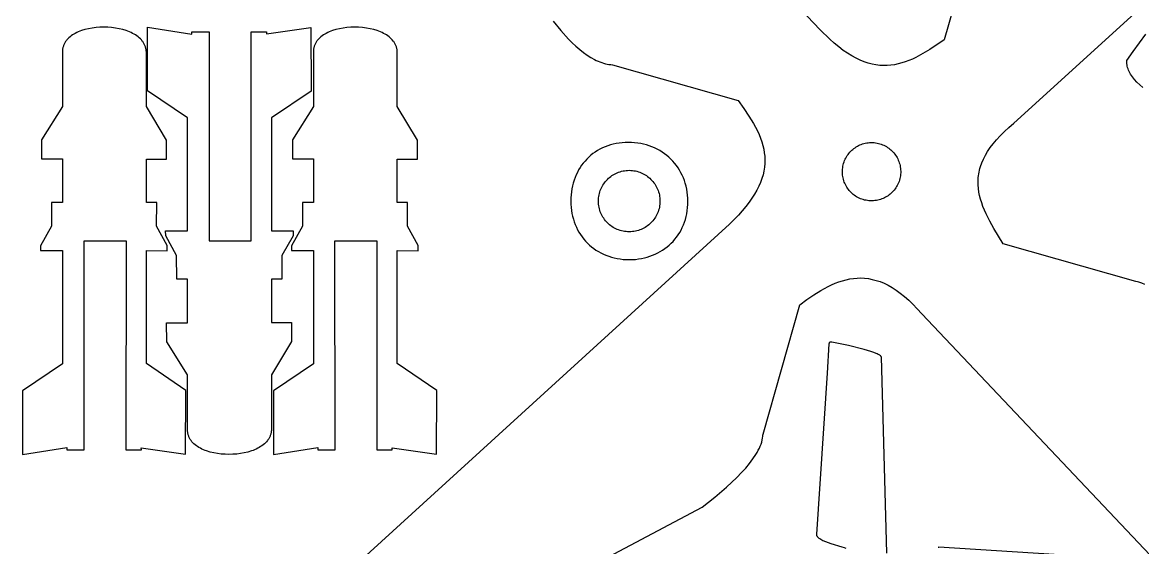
# Model space of a CAD drawing. Header units: inches. Extents: x 0.3 to 15.2, y 0.4 to 15.2.
# Drawn here: x 0.43 to 6.63, y 8.27 to 11.18 of the extents above; entities that cross this region are included whole.
import ezdxf

# ---------------------------------------------------------------- set-up
doc = ezdxf.new("R2010")
doc.units = ezdxf.units.IN
doc.header["$MEASUREMENT"] = 0
doc.layers.get('0').update_dxf_attribs({"color": 231})

msp = doc.modelspace()

# ---------------------------------------------------------------- linework, layer by layer
at = {"color": 156}
for points in [[(5.7179, 11.731), (5.5308, 11.0831), (5.4525, 11.0298), (5.4137, 11.0063), (5.3749, 10.9856), (5.3554, 10.9764), (5.3359, 10.9681), (5.3163, 10.9608), (5.2966, 10.9545), (5.2767, 10.9493), (5.2567, 10.9451), (5.2365, 10.9422), (5.2162, 10.9406), (5.1956, 10.9403), (5.1747, 10.9414), (5.1536, 10.944), (5.1322, 10.948), (5.1105, 10.9537), (5.0885, 10.961), (5.0661, 10.97), (5.0433, 10.9808), (5.0201, 10.9935), (4.9966, 11.008), (4.9725, 11.0245), (4.948, 11.0431), (4.923, 11.0637), (4.8975, 11.0865), (4.8449, 11.1389), (1.085, 15.0935)], [(6.6423, 9.7284), (6.6259, 9.7348), (6.6096, 9.7399), (6.6015, 9.7419), (6.5934, 9.7436), (5.859, 9.952), (5.8069, 10.0375), (5.7839, 10.079), (5.7635, 10.1198), (5.7545, 10.14), (5.7464, 10.1601), (5.7392, 10.1801), (5.733, 10.2001), (5.7278, 10.22), (5.7238, 10.2399), (5.7209, 10.2599), (5.7193, 10.2798), (5.7191, 10.2999), (5.7195, 10.3099), (5.7202, 10.3199), (5.7213, 10.33), (5.7227, 10.3401), (5.7246, 10.3503), (5.7268, 10.3604), (5.7294, 10.3706), (5.7324, 10.3809), (5.7397, 10.4015), (5.7487, 10.4222), (5.7595, 10.4432), (5.7721, 10.4644), (5.7865, 10.4859), (5.803, 10.5076), (5.8215, 10.5296), (5.842, 10.5519), (5.8648, 10.5745), (5.8897, 10.5975), (5.917, 10.6209), (8.0063, 12.5223)], [(3.3654, 11.1858), (3.408, 11.1337), (3.4502, 11.0873), (3.4712, 11.0663), (3.492, 11.0468), (3.5128, 11.0289), (3.5335, 11.0126), (3.554, 10.9979), (3.5745, 10.985), (3.5948, 10.9737), (3.6049, 10.9688), (3.615, 10.9643), (3.6251, 10.9602), (3.6351, 10.9566), (3.6451, 10.9534), (3.6551, 10.9507), (3.665, 10.9485), (3.675, 10.9468), (3.6849, 10.9455), (3.6947, 10.9447), (4.3897, 10.7465), (4.4216, 10.7029), (4.4502, 10.6604), (4.4755, 10.6189), (4.4867, 10.5984), (4.4969, 10.5781), (4.5061, 10.5578), (4.5142, 10.5377), (4.5213, 10.5177), (4.5271, 10.4976), (4.5318, 10.4776), (4.5353, 10.4576), (4.5375, 10.4375), (4.5384, 10.4174), (4.538, 10.3971), (4.5362, 10.3768), (4.5329, 10.3562), (4.5282, 10.3355), (4.522, 10.3146), (4.5142, 10.2934), (4.5049, 10.272), (4.4939, 10.2502), (4.4813, 10.2282), (4.467, 10.2058), (4.4509, 10.183), (4.4331, 10.1598), (4.4134, 10.1361), (4.3918, 10.112), (4.343, 10.0623), (2.2267, 8.1319)], [(6.6311, 10.8183), (6.6143, 10.833), (6.599, 10.8478), (6.5855, 10.8626), (6.5794, 10.8701), (6.5737, 10.8775), (6.5685, 10.885), (6.5638, 10.8924), (6.5596, 10.8999), (6.5558, 10.9074), (6.5525, 10.9149), (6.5497, 10.9224), (6.5474, 10.9299), (6.5457, 10.9374), (6.5444, 10.9449), (6.544, 10.9487), (6.5437, 10.9525), (6.5436, 10.9562), (6.5435, 10.96), (6.5437, 10.9638), (6.5439, 10.9675), (6.5775, 11.018), (6.6126, 11.0668), (6.6492, 11.1139)], [(2.7246, 7.7166), (4.191, 8.4939), (4.191, 8.4939), (4.2621, 8.5504), (4.3266, 8.6056), (4.3837, 8.6593), (4.4092, 8.6855), (4.4325, 8.7112), (4.4536, 8.7365), (4.4723, 8.7613), (4.4884, 8.7856), (4.4956, 8.7976), (4.502, 8.8094), (4.5078, 8.8211), (4.5129, 8.8326), (4.5173, 8.844), (4.521, 8.8553), (4.5239, 8.8664), (4.5261, 8.8773), (4.5276, 8.8881), (4.528, 8.8935), (4.5283, 8.8988), (4.7328, 9.6158), (4.7713, 9.6444), (4.81, 9.671), (4.8489, 9.6953), (4.8882, 9.7167), (4.9079, 9.7261), (4.9277, 9.7347), (4.9476, 9.7422), (4.9677, 9.7488), (4.9879, 9.7542), (5.0082, 9.7584), (5.0286, 9.7615), (5.0492, 9.7632), (5.07, 9.7637), (5.0909, 9.7627), (5.1121, 9.7602), (5.1334, 9.7562), (5.1549, 9.7506), (5.1766, 9.7434), (5.1985, 9.7344), (5.2206, 9.7236), (5.243, 9.711), (5.2656, 9.6965), (5.2885, 9.6801), (5.3116, 9.6615), (5.335, 9.641), (5.3587, 9.6182), (5.3826, 9.5932), (5.4069, 9.566), (9.0701, 5.6937)], [(5.2136, 8.2402), (5.1836, 9.3263), (5.1835, 9.3266), (5.1835, 9.3268), (5.1834, 9.3271), (5.1833, 9.3272), (5.1833, 9.3274), (5.1831, 9.3276), (5.183, 9.3279), (5.1827, 9.3284), (5.1824, 9.329), (5.182, 9.3295), (5.1815, 9.3301), (5.181, 9.3307), (5.1804, 9.3312), (5.1798, 9.3318), (5.1785, 9.333), (5.1769, 9.3342), (5.1752, 9.3354), (5.1712, 9.3378), (5.1665, 9.3404), (5.1612, 9.343), (5.1552, 9.3456), (5.1415, 9.3511), (5.1256, 9.3567), (5.0886, 9.368), (5.001, 9.39), (4.9091, 9.4081), (4.9058, 9.4085), (4.9043, 9.4086), (4.9028, 9.4087), (4.9022, 9.4087), (4.9015, 9.4086), (4.9009, 9.4085), (4.9003, 9.4084), (4.8997, 9.4083), (4.8994, 9.4082), (4.8991, 9.4082), (4.899, 9.4081), (4.8989, 9.4081), (4.8986, 9.408), (4.8983, 9.4079), (4.8981, 9.4078), (4.8978, 9.4076), (4.8976, 9.4075), (4.8974, 9.4074), (4.8971, 9.4072), (4.8969, 9.407), (4.8967, 9.4069), (4.8965, 9.4067), (4.8963, 9.4065), (4.8961, 9.4063), (4.8959, 9.4061), (4.8957, 9.4059), (4.8955, 9.4056), (4.8954, 9.4054), (4.8952, 9.4051), (4.895, 9.4049), (4.8949, 9.4046), (4.8946, 9.404), (4.8943, 9.4034), (4.8941, 9.4027), (4.8938, 9.402), (4.8936, 9.4012), (4.8935, 9.4003), (4.8933, 9.3994), (4.8932, 9.3985), (4.8826, 9.2362), (4.8236, 8.3449), (4.8236, 8.3439), (4.8236, 8.343), (4.8237, 8.342), (4.8239, 8.3411), (4.8241, 8.3401), (4.8243, 8.3392), (4.8246, 8.3383), (4.825, 8.3374), (4.8254, 8.3365), (4.8259, 8.3356), (4.8264, 8.3346), (4.8269, 8.3337), (4.8276, 8.3329), (4.8282, 8.332), (4.8297, 8.3302), (4.8314, 8.3285), (4.8332, 8.3267), (4.8352, 8.325), (4.8374, 8.3233), (4.8422, 8.32), (4.8476, 8.3168), (4.8535, 8.3136), (4.8599, 8.3106), (4.8737, 8.3046), (4.9044, 8.2936), (4.9648, 8.275), (4.977, 8.271), (4.9872, 8.2673)], [(6.4604, 8.2113), (5.5027, 8.2721), (5.5026, 8.2721), (5.5026, 8.2721), (5.5026, 8.2721), (5.5025, 8.2721), (5.5025, 8.2721), (5.5025, 8.2721), (5.5025, 8.2721), (5.5024, 8.2721), (5.5024, 8.2721), (5.5024, 8.2721), (5.5023, 8.2721), (5.5023, 8.2721), (5.5023, 8.2721), (5.5022, 8.2721), (5.5022, 8.2721), (5.5022, 8.2721), (5.5021, 8.2721), (5.5021, 8.2721), (5.5021, 8.2721), (5.5021, 8.2721), (5.502, 8.2721), (5.502, 8.2721), (5.502, 8.2721), (5.5019, 8.2721), (5.5018, 8.272), (5.5018, 8.272), (5.5018, 8.272), (5.5017, 8.272), (5.5017, 8.272), (5.5017, 8.272), (5.5017, 8.272), (5.5016, 8.272), (5.5016, 8.272), (5.5016, 8.272), (5.5015, 8.272), (5.5015, 8.272), (5.5015, 8.2719), (5.5014, 8.2719), (5.5014, 8.2719), (5.5014, 8.2719), (5.5014, 8.2719), (5.5012, 8.2719), (5.5011, 8.2718), (5.5009, 8.2717), (5.5007, 8.2716), (5.5004, 8.2715), (5.5002, 8.2713), (5.5, 8.2712), (5.4998, 8.271), (5.4995, 8.2708), (5.4991, 8.2704)]]:
    msp.add_lwpolyline(points, dxfattribs=at)
for points in [[(1.3319, 9.1404), (1.1127, 9.2892), (1.1127, 9.9153), (1.2288, 9.9149), (1.2287, 9.9428), (1.1696, 10.0512), (1.1702, 10.1827), (1.1127, 10.1821), (1.1127, 10.4224), (1.2243, 10.4224), (1.2243, 10.5279), (1.1127, 10.7129), (1.1127, 11.0166), (1.1124, 11.0209), (1.112, 11.025), (1.1114, 11.0291), (1.1107, 11.0331), (1.1098, 11.0371), (1.1087, 11.041), (1.1076, 11.0448), (1.1062, 11.0485), (1.1047, 11.0522), (1.1031, 11.0558), (1.1013, 11.0594), (1.0994, 11.0629), (1.0974, 11.0663), (1.0953, 11.0696), (1.093, 11.0729), (1.0905, 11.0762), (1.0853, 11.0824), (1.0797, 11.0884), (1.0735, 11.0941), (1.067, 11.0995), (1.06, 11.1047), (1.0526, 11.1096), (1.0449, 11.1143), (1.0368, 11.1187), (1.0284, 11.1228), (1.0197, 11.1266), (1.0107, 11.1302), (1.0014, 11.1336), (0.9822, 11.1394), (0.9622, 11.1442), (0.9415, 11.1479), (0.9203, 11.1506), (0.8988, 11.1522), (0.8772, 11.1527), (0.8556, 11.1522), (0.8342, 11.1506), (0.8132, 11.1479), (0.7927, 11.1442), (0.7729, 11.1394), (0.7539, 11.1336), (0.7448, 11.1302), (0.7359, 11.1266), (0.7274, 11.1228), (0.7192, 11.1187), (0.7113, 11.1143), (0.7038, 11.1096), (0.6967, 11.1047), (0.6899, 11.0995), (0.6836, 11.0941), (0.6777, 11.0884), (0.6723, 11.0824), (0.6698, 11.0793), (0.6674, 11.0762), (0.6651, 11.0729), (0.663, 11.0696), (0.661, 11.0663), (0.6591, 11.0629), (0.6574, 11.0594), (0.6558, 11.0558), (0.6543, 11.0522), (0.653, 11.0485), (0.6518, 11.0448), (0.6508, 11.041), (0.6499, 11.0371), (0.6492, 11.0331), (0.6487, 11.0291), (0.6483, 11.025), (0.6481, 11.0209), (0.648, 11.0166), (0.648, 10.7129), (0.5324, 10.5287), (0.5322, 10.4233), (0.648, 10.4233), (0.648, 10.1825), (0.588, 10.1824), (0.5876, 10.0515), (0.5271, 9.9419), (0.5267, 9.9153), (0.648, 9.9153), (0.648, 9.2884), (0.4268, 9.1396), (0.4263, 8.7866), (0.672, 8.8245), (0.6719, 8.8123), (0.7682, 8.8123), (0.7676, 9.9695), (1.0001, 9.969), (0.9997, 8.8124), (1.0853, 8.8124), (1.0849, 8.8234), (1.3301, 8.7874), (1.3319, 9.1404)], [(2.0248, 10.7988), (1.8056, 10.6501), (1.8056, 10.024), (1.9257, 10.0244), (1.9256, 9.9965), (1.8625, 9.888), (1.8631, 9.7566), (1.8056, 9.7571), (1.8056, 9.5169), (1.9172, 9.5169), (1.9172, 9.4114), (1.8056, 9.2264), (1.8056, 8.9226), (1.8053, 8.9184), (1.8049, 8.9143), (1.8043, 8.9102), (1.8036, 8.9062), (1.8027, 8.9022), (1.8017, 8.8983), (1.8005, 8.8945), (1.7991, 8.8908), (1.7976, 8.8871), (1.796, 8.8835), (1.7943, 8.8799), (1.7924, 8.8764), (1.7903, 8.873), (1.7882, 8.8696), (1.7859, 8.8664), (1.7835, 8.8631), (1.7782, 8.8569), (1.7726, 8.8509), (1.7664, 8.8452), (1.7599, 8.8397), (1.7529, 8.8346), (1.7455, 8.8296), (1.7378, 8.825), (1.7297, 8.8206), (1.7213, 8.8165), (1.7126, 8.8126), (1.7036, 8.8091), (1.6944, 8.8057), (1.6751, 8.7999), (1.6551, 8.7951), (1.6344, 8.7914), (1.6132, 8.7887), (1.5918, 8.7871), (1.5701, 8.7866), (1.5486, 8.7871), (1.5272, 8.7887), (1.5061, 8.7914), (1.4856, 8.7951), (1.4658, 8.7999), (1.4468, 8.8057), (1.4377, 8.8091), (1.4289, 8.8126), (1.4203, 8.8165), (1.4121, 8.8206), (1.4042, 8.825), (1.3967, 8.8296), (1.3896, 8.8346), (1.3828, 8.8397), (1.3765, 8.8452), (1.3706, 8.8509), (1.3652, 8.8569), (1.3603, 8.8631), (1.358, 8.8664), (1.3559, 8.8696), (1.3539, 8.873), (1.352, 8.8764), (1.3503, 8.8799), (1.3487, 8.8835), (1.3472, 8.8871), (1.3459, 8.8908), (1.3447, 8.8945), (1.3437, 8.8983), (1.3429, 8.9022), (1.3421, 8.9062), (1.3416, 8.9102), (1.3412, 8.9143), (1.341, 8.9184), (1.3409, 8.9226), (1.3409, 9.2264), (1.2253, 9.4106), (1.2251, 9.5159), (1.3409, 9.5159), (1.3409, 9.7567), (1.2809, 9.7569), (1.2805, 9.8878), (1.22, 9.9974), (1.2196, 10.024), (1.3409, 10.024), (1.3409, 10.6509), (1.1197, 10.7997), (1.1192, 11.1527), (1.3649, 11.1148), (1.3648, 11.127), (1.4611, 11.127), (1.4605, 9.9698), (1.693, 9.9703), (1.6926, 11.1269), (1.7782, 11.1269), (1.7778, 11.1159), (2.023, 11.1518), (2.0248, 10.7988)], [(2.7217, 9.1404), (2.5024, 9.2892), (2.5024, 9.9153), (2.6186, 9.9149), (2.6185, 9.9428), (2.5594, 10.0512), (2.5599, 10.1827), (2.5024, 10.1821), (2.5024, 10.4224), (2.6141, 10.4224), (2.6141, 10.5279), (2.5024, 10.7129), (2.5024, 11.0166), (2.5022, 11.0209), (2.5017, 11.025), (2.5012, 11.0291), (2.5004, 11.0331), (2.4995, 11.0371), (2.4985, 11.041), (2.4973, 11.0448), (2.496, 11.0485), (2.4945, 11.0522), (2.4929, 11.0558), (2.4911, 11.0594), (2.4892, 11.0629), (2.4872, 11.0663), (2.485, 11.0696), (2.4827, 11.0729), (2.4803, 11.0762), (2.4751, 11.0824), (2.4694, 11.0884), (2.4633, 11.0941), (2.4567, 11.0995), (2.4498, 11.1047), (2.4424, 11.1096), (2.4347, 11.1143), (2.4266, 11.1187), (2.4182, 11.1228), (2.4095, 11.1266), (2.4005, 11.1302), (2.3912, 11.1336), (2.372, 11.1394), (2.3519, 11.1442), (2.3312, 11.1479), (2.3101, 11.1506), (2.2886, 11.1522), (2.267, 11.1527), (2.2454, 11.1522), (2.224, 11.1506), (2.203, 11.1479), (2.1825, 11.1442), (2.1626, 11.1394), (2.1437, 11.1336), (2.1345, 11.1302), (2.1257, 11.1266), (2.1172, 11.1228), (2.109, 11.1187), (2.1011, 11.1143), (2.0936, 11.1096), (2.0864, 11.1047), (2.0797, 11.0995), (2.0734, 11.0941), (2.0675, 11.0884), (2.0621, 11.0824), (2.0596, 11.0793), (2.0572, 11.0762), (2.0549, 11.0729), (2.0528, 11.0696), (2.0507, 11.0663), (2.0489, 11.0629), (2.0471, 11.0594), (2.0455, 11.0558), (2.0441, 11.0522), (2.0428, 11.0485), (2.0416, 11.0448), (2.0406, 11.041), (2.0397, 11.0371), (2.039, 11.0331), (2.0384, 11.0291), (2.0381, 11.025), (2.0378, 11.0209), (2.0378, 11.0166), (2.0378, 10.7129), (1.9221, 10.5287), (1.9219, 10.4233), (2.0378, 10.4233), (2.0378, 10.1825), (1.9778, 10.1824), (1.9773, 10.0515), (1.9169, 9.9419), (1.9165, 9.9153), (2.0378, 9.9153), (2.0378, 9.2884), (1.8166, 9.1396), (1.8161, 8.7866), (2.0617, 8.8245), (2.0617, 8.8123), (2.158, 8.8123), (2.1573, 9.9695), (2.3898, 9.969), (2.3895, 8.8124), (2.4751, 8.8124), (2.4747, 8.8234), (2.7199, 8.7874), (2.7217, 9.1404)], [(4.1121, 10.1882), (4.1117, 10.2056), (4.1105, 10.2228), (4.1084, 10.2396), (4.1056, 10.2561), (4.1021, 10.2722), (4.0978, 10.288), (4.0927, 10.3034), (4.087, 10.3183), (4.0805, 10.3329), (4.0734, 10.347), (4.0657, 10.3607), (4.0573, 10.3739), (4.0483, 10.3866), (4.0386, 10.3989), (4.0284, 10.4106), (4.0177, 10.4218), (4.0063, 10.4324), (3.9945, 10.4424), (3.9821, 10.4519), (3.9692, 10.4608), (3.9559, 10.4691), (3.9421, 10.4767), (3.9278, 10.4837), (3.9132, 10.49), (3.8981, 10.4956), (3.8826, 10.5006), (3.8667, 10.5048), (3.8505, 10.5083), (3.834, 10.511), (3.8171, 10.513), (3.7999, 10.5142), (3.7825, 10.5146), (3.765, 10.5142), (3.7478, 10.513), (3.731, 10.5111), (3.7146, 10.5084), (3.6986, 10.5049), (3.683, 10.5007), (3.6679, 10.4958), (3.6531, 10.4903), (3.6388, 10.484), (3.625, 10.4771), (3.6116, 10.4695), (3.5988, 10.4613), (3.5864, 10.4525), (3.5746, 10.4431), (3.5632, 10.4331), (3.5524, 10.4226), (3.5422, 10.4114), (3.5325, 10.3998), (3.5235, 10.3877), (3.515, 10.375), (3.5071, 10.3619), (3.4998, 10.3482), (3.4931, 10.3342), (3.4871, 10.3197), (3.4818, 10.3047), (3.4771, 10.2894), (3.4731, 10.2737), (3.4699, 10.2576), (3.4673, 10.2411), (3.4654, 10.2243), (3.4643, 10.2072), (3.4639, 10.1897), (3.4643, 10.1722), (3.4655, 10.155), (3.4674, 10.1381), (3.4701, 10.1216), (3.4736, 10.1055), (3.4777, 10.0898), (3.4826, 10.0744), (3.4881, 10.0595), (3.4944, 10.045), (3.5013, 10.0309), (3.5088, 10.0173), (3.5169, 10.0042), (3.5257, 9.9916), (3.5351, 9.9795), (3.5451, 9.9679), (3.5556, 9.9568), (3.5667, 9.9463), (3.5783, 9.9364), (3.5904, 9.927), (3.6031, 9.9183), (3.6162, 9.9101), (3.6298, 9.9026), (3.6439, 9.8958), (3.6584, 9.8896), (3.6734, 9.884), (3.6887, 9.8792), (3.7045, 9.875), (3.7207, 9.8716), (3.7372, 9.8689), (3.754, 9.867), (3.7712, 9.8658), (3.7888, 9.8654), (3.8059, 9.8658), (3.8227, 9.867), (3.8392, 9.8689), (3.8554, 9.8715), (3.8713, 9.8749), (3.8869, 9.879), (3.902, 9.8837), (3.9168, 9.8892), (3.9312, 9.8953), (3.9452, 9.9021), (3.9587, 9.9095), (3.9718, 9.9176), (3.9845, 9.9263), (3.9966, 9.9355), (4.0082, 9.9454), (4.0193, 9.9558), (4.0299, 9.9667), (4.0399, 9.9782), (4.0494, 9.9903), (4.0582, 10.0028), (4.0665, 10.0159), (4.0741, 10.0294), (4.0811, 10.0434), (4.0874, 10.0578), (4.0931, 10.0727), (4.098, 10.0881), (4.1022, 10.1038), (4.1057, 10.1199), (4.1085, 10.1364), (4.1105, 10.1533), (4.1117, 10.1706), (4.1121, 10.1882)], [(4.9683, 10.3664), (4.9693, 10.3747), (4.9706, 10.3828), (4.9723, 10.3908), (4.9744, 10.3986), (4.9769, 10.4062), (4.9798, 10.4136), (4.9829, 10.4209), (4.9865, 10.4279), (4.9903, 10.4348), (4.9945, 10.4414), (4.9989, 10.4478), (5.0037, 10.4539), (5.0087, 10.4599), (5.014, 10.4655), (5.0196, 10.4709), (5.0254, 10.476), (5.0314, 10.4809), (5.0377, 10.4854), (5.0442, 10.4897), (5.0509, 10.4936), (5.0578, 10.4972), (5.0649, 10.5005), (5.0721, 10.5034), (5.0795, 10.506), (5.0871, 10.5083), (5.0948, 10.5102), (5.1026, 10.5117), (5.1105, 10.5128), (5.1186, 10.5135), (5.1267, 10.5138), (5.1349, 10.5137), (5.1432, 10.5132), (5.1515, 10.5123), (5.1596, 10.5109), (5.1676, 10.5092), (5.1754, 10.5071), (5.183, 10.5046), (5.1904, 10.5018), (5.1977, 10.4986), (5.2047, 10.4951), (5.2116, 10.4913), (5.2182, 10.4871), (5.2246, 10.4826), (5.2307, 10.4779), (5.2367, 10.4728), (5.2423, 10.4675), (5.2477, 10.462), (5.2528, 10.4562), (5.2577, 10.4501), (5.2622, 10.4438), (5.2665, 10.4373), (5.2704, 10.4306), (5.274, 10.4238), (5.2773, 10.4167), (5.2802, 10.4094), (5.2828, 10.402), (5.2851, 10.3945), (5.287, 10.3868), (5.2885, 10.379), (5.2896, 10.371), (5.2903, 10.363), (5.2906, 10.3548), (5.2905, 10.3466), (5.29, 10.3383), (5.2891, 10.3301), (5.2877, 10.322), (5.286, 10.314), (5.2839, 10.3062), (5.2814, 10.2986), (5.2786, 10.2911), (5.2754, 10.2839), (5.2719, 10.2768), (5.2681, 10.27), (5.2639, 10.2634), (5.2594, 10.257), (5.2547, 10.2508), (5.2496, 10.2449), (5.2443, 10.2392), (5.2388, 10.2338), (5.233, 10.2287), (5.2269, 10.2239), (5.2206, 10.2193), (5.2141, 10.2151), (5.2074, 10.2112), (5.2005, 10.2076), (5.1935, 10.2043), (5.1862, 10.2013), (5.1788, 10.1987), (5.1713, 10.1965), (5.1636, 10.1946), (5.1558, 10.1931), (5.1478, 10.192), (5.1398, 10.1913), (5.1316, 10.1909), (5.1234, 10.191), (5.1151, 10.1916), (5.1069, 10.1925), (5.0988, 10.1938), (5.0908, 10.1955), (5.083, 10.1977), (5.0754, 10.2001), (5.0679, 10.203), (5.0607, 10.2061), (5.0536, 10.2097), (5.0468, 10.2135), (5.0402, 10.2177), (5.0338, 10.2221), (5.0276, 10.2269), (5.0217, 10.2319), (5.016, 10.2372), (5.0106, 10.2428), (5.0055, 10.2486), (5.0007, 10.2547), (4.9961, 10.2609), (4.9919, 10.2674), (4.988, 10.2741), (4.9843, 10.281), (4.9811, 10.2881), (4.9781, 10.2953), (4.9755, 10.3027), (4.9733, 10.3103), (4.9714, 10.318), (4.9699, 10.3258), (4.9688, 10.3337), (4.9681, 10.3418), (4.9677, 10.3499), (4.9678, 10.3581), (4.9683, 10.3664)], [(3.9575, 10.1897), (3.9573, 10.1809), (3.9566, 10.1722), (3.9556, 10.1636), (3.954, 10.1552), (3.9521, 10.1469), (3.9498, 10.1388), (3.9472, 10.1309), (3.9441, 10.1231), (3.9407, 10.1156), (3.9369, 10.1082), (3.9328, 10.1011), (3.9284, 10.0942), (3.9236, 10.0875), (3.9186, 10.0811), (3.9132, 10.0749), (3.9075, 10.069), (3.9016, 10.0634), (3.8954, 10.0581), (3.889, 10.053), (3.8823, 10.0483), (3.8754, 10.0439), (3.8683, 10.0398), (3.8609, 10.0361), (3.8534, 10.0327), (3.8457, 10.0297), (3.8378, 10.027), (3.8297, 10.0247), (3.8215, 10.0229), (3.8131, 10.0214), (3.8046, 10.0203), (3.796, 10.0196), (3.7872, 10.0194), (3.7784, 10.0196), (3.7697, 10.0203), (3.7611, 10.0214), (3.7527, 10.0229), (3.7444, 10.0247), (3.7363, 10.027), (3.7283, 10.0297), (3.7206, 10.0327), (3.713, 10.0361), (3.7057, 10.0398), (3.6985, 10.0439), (3.6916, 10.0483), (3.685, 10.053), (3.6785, 10.0581), (3.6724, 10.0634), (3.6665, 10.069), (3.6609, 10.0749), (3.6555, 10.0811), (3.6505, 10.0875), (3.6458, 10.0942), (3.6414, 10.1011), (3.6373, 10.1082), (3.6336, 10.1156), (3.6302, 10.1231), (3.6271, 10.1309), (3.6245, 10.1388), (3.6222, 10.1469), (3.6203, 10.1552), (3.6188, 10.1636), (3.6178, 10.1722), (3.6171, 10.1809), (3.6169, 10.1897), (3.6171, 10.1985), (3.6178, 10.2071), (3.6188, 10.2156), (3.6203, 10.224), (3.6222, 10.2322), (3.6245, 10.2403), (3.6271, 10.2482), (3.6302, 10.2559), (3.6336, 10.2635), (3.6373, 10.2708), (3.6414, 10.2779), (3.6458, 10.2848), (3.6505, 10.2915), (3.6555, 10.298), (3.6609, 10.3041), (3.6665, 10.3101), (3.6724, 10.3157), (3.6785, 10.3211), (3.685, 10.3261), (3.6916, 10.3309), (3.6985, 10.3353), (3.7057, 10.3394), (3.713, 10.3432), (3.7206, 10.3466), (3.7283, 10.3497), (3.7363, 10.3524), (3.7444, 10.3547), (3.7527, 10.3566), (3.7611, 10.3581), (3.7697, 10.3591), (3.7784, 10.3598), (3.7872, 10.36), (3.796, 10.3598), (3.8046, 10.3591), (3.8131, 10.3581), (3.8215, 10.3566), (3.8297, 10.3547), (3.8378, 10.3524), (3.8457, 10.3497), (3.8534, 10.3466), (3.8609, 10.3432), (3.8683, 10.3394), (3.8754, 10.3353), (3.8823, 10.3309), (3.889, 10.3261), (3.8954, 10.3211), (3.9016, 10.3157), (3.9075, 10.3101), (3.9132, 10.3041), (3.9186, 10.298), (3.9236, 10.2915), (3.9284, 10.2848), (3.9328, 10.2779), (3.9369, 10.2708), (3.9407, 10.2635), (3.9441, 10.2559), (3.9472, 10.2482), (3.9498, 10.2403), (3.9521, 10.2322), (3.954, 10.224), (3.9556, 10.2156), (3.9566, 10.2071), (3.9573, 10.1985), (3.9575, 10.1897)]]:
    msp.add_lwpolyline(points, close=True, dxfattribs=at)

doc.saveas('drawing.dxf')
